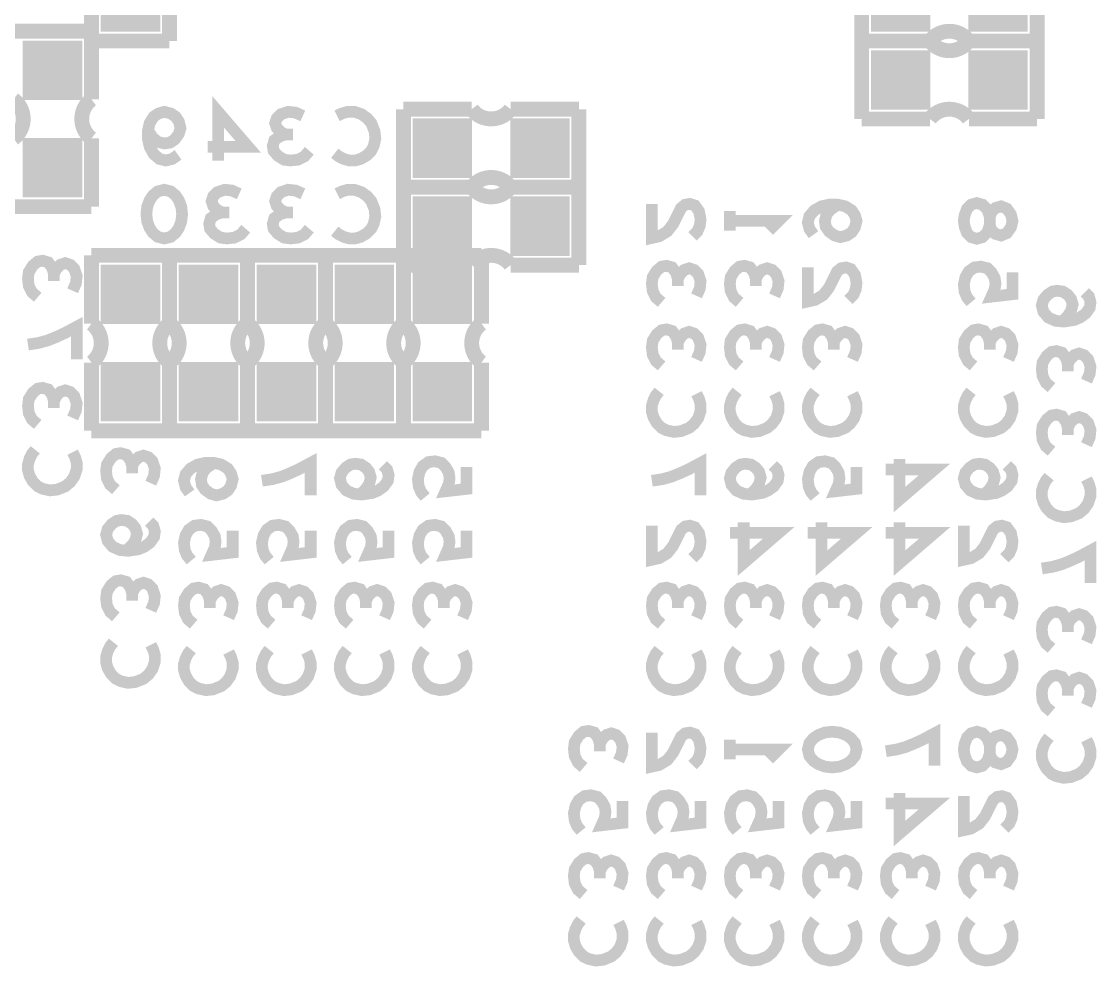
# Model space of a CAD drawing. Extents: x 0 to 200, y -10 to 130.
# Drawn here: x 135.88 to 146.91, y 12.9 to 22.6 of the extents above; entities that cross this region are included whole.
import ezdxf

# ---------------------------------------------------------------- set-up
doc = ezdxf.new("R2010")
doc.units = 0
doc.layers.get('0').update_dxf_attribs({"linetype": 'CONTINUOUS'})
doc.layers.add('MASK_BOTTOM_ART', color=6, linetype='CONTINUOUS')
doc.layers.add('SILK_BOTTOM_ART', color=5, linetype='CONTINUOUS')

# ---------------------------------------------------------------- blocks, each defined once
blk = doc.blocks.new('SQUARE_586')
blk.add_solid([(0.3048, 0.3048), (0.3048, -0.3048), (-0.3048, 0.3048), (-0.3048, -0.3048)])

msp = doc.modelspace()

# ---------------------------------------------------------------- linework, layer by layer
at = {"layer": 'SILK_BOTTOM_ART'}
for points, const_width in [([(144.5, 23.2), (144.5, 22.4)], 0.1524), ([(146.3, 22.4), (146.3, 23.2)], 0.1524), ([(136.6, 23.1), (136.6, 22.4)], 0.1524), ([(137.4, 22.4), (137.4, 23.1)], 0.1524), ([(136.6, 22.5), (135.8, 22.5)], 0.1524), ([(136.6, 21.8), (136.6, 22.5)], 0.1524), ([(136.6, 22.4), (137.4, 22.4)], 0.1524), ([(144.5, 22.4), (145.2, 22.4)], 0.1524), ([(144.5, 22.4), (144.5, 21.6)], 0.1524), ([(145.2, 22.4), (144.5, 22.4)], 0.1524), ([(145.6, 22.4), (146.3, 22.4)], 0.1524), ([(146.3, 22.4), (145.6, 22.4)], 0.1524), ([(146.3, 21.6), (146.3, 22.4)], 0.1524), ([(137.8988, 21.1733), (137.8988, 21.6733), (138.2071, 21.315), (137.7905, 21.315)], 0.12), ([(137.4881, 21.2316), (137.4297, 21.19), (137.3631, 21.1733), (137.2964, 21.19), (137.2381, 21.24), (137.1964, 21.315), (137.1797, 21.39), (137.1797, 21.4816), (137.1964, 21.5566), (137.2381, 21.6233), (137.2881, 21.6566), (137.3464, 21.6733), (137.4131, 21.6566), (137.4631, 21.6233), (137.4964, 21.5733), (137.5131, 21.5066), (137.4964, 21.4483), (137.4547, 21.39), (137.4047, 21.3566), (137.3464, 21.3483), (137.2797, 21.365), (137.2297, 21.4066), (137.1797, 21.4816)], 0.12), ([(138.5929, 21.44), (138.5429, 21.465), (138.5012, 21.5066), (138.4845, 21.5566), (138.5012, 21.6066), (138.5429, 21.6483), (138.6179, 21.6733), (138.6929, 21.665), (138.7679, 21.6316)], 0.12), ([(139.1203, 21.6316), (139.1703, 21.6566), (139.2286, 21.6733), (139.2953, 21.6733), (139.3703, 21.6483), (139.4286, 21.6066), (139.4703, 21.5566), (139.5036, 21.4733), (139.5119, 21.3983), (139.4953, 21.3233), (139.4703, 21.2733), (139.4203, 21.2233), (139.3619, 21.19), (139.3036, 21.1733), (139.2453, 21.1733), (139.1869, 21.19), (139.1369, 21.215), (139.0953, 21.2483)], 0.12), ([(139.8, 21.7), (139.8, 20.9)], 0.1524), ([(140.5, 21.7), (139.8, 21.7)], 0.1524), ([(141.6, 21.7), (140.9, 21.7)], 0.1524), ([(141.6, 20.9), (141.6, 21.7)], 0.1524), ([(144.5, 21.6), (145.2, 21.6)], 0.1524), ([(145.6, 21.6), (146.3, 21.6)], 0.1524), ([(136.6, 20.7), (136.6, 21.4)], 0.1524), ([(138.8345, 21.2733), (138.7845, 21.215), (138.7179, 21.1816), (138.6429, 21.1733), (138.5762, 21.1816), (138.5095, 21.2233), (138.4679, 21.2733), (138.4595, 21.3233), (138.4762, 21.3816), (138.5345, 21.4233), (138.5929, 21.44), (138.6679, 21.44)], 0.12), ([(139.8, 20.9), (140.5, 20.9)], 0.1524), ([(139.8, 20.9), (139.8, 20.1)], 0.1524), ([(140.5, 20.9), (139.8, 20.9)], 0.1524), ([(140.9, 20.9), (141.6, 20.9)], 0.1524), ([(141.6, 20.9), (140.9, 20.9)], 0.1524), ([(141.6, 20.1), (141.6, 20.9)], 0.1524), ([(137.3464, 20.8733), (137.4131, 20.8566), (137.4631, 20.815), (137.4964, 20.765), (137.5214, 20.6983), (137.5297, 20.6233), (137.5214, 20.5483), (137.4964, 20.4816), (137.4631, 20.4316), (137.4131, 20.39), (137.3464, 20.3733), (137.2797, 20.39), (137.2297, 20.4316), (137.1964, 20.4816), (137.1714, 20.5483), (137.1631, 20.6233), (137.1714, 20.6983), (137.1964, 20.765), (137.2297, 20.815), (137.2797, 20.8566), (137.3464, 20.8733)], 0.12), ([(137.9405, 20.64), (137.8905, 20.665), (137.8488, 20.7066), (137.8321, 20.7566), (137.8488, 20.8066), (137.8905, 20.8483), (137.9655, 20.8733), (138.0405, 20.865), (138.1155, 20.8316)], 0.12), ([(138.5929, 20.64), (138.5429, 20.665), (138.5012, 20.7066), (138.4845, 20.7566), (138.5012, 20.8066), (138.5429, 20.8483), (138.6179, 20.8733), (138.6929, 20.865), (138.7679, 20.8316)], 0.12), ([(139.1203, 20.8316), (139.1703, 20.8566), (139.2286, 20.8733), (139.2953, 20.8733), (139.3703, 20.8483), (139.4286, 20.8066), (139.4703, 20.7566), (139.5036, 20.6733), (139.5119, 20.5983), (139.4953, 20.5233), (139.4703, 20.4733), (139.4203, 20.4233), (139.3619, 20.39), (139.3036, 20.3733), (139.2453, 20.3733), (139.1869, 20.39), (139.1369, 20.415), (139.0953, 20.4483)], 0.12), ([(135.8, 20.7), (136.6, 20.7)], 0.1524), ([(142.765, 20.3953), (142.815, 20.4453), (142.84, 20.5036), (142.8483, 20.5703), (142.8316, 20.6536), (142.79, 20.7119), (142.74, 20.7286), (142.69, 20.7203), (142.6483, 20.6869), (142.565, 20.5203), (142.5066, 20.4453), (142.4233, 20.3953), (142.3483, 20.3786), (142.3483, 20.7286)], 0.12), ([(144.0066, 20.4119), (143.965, 20.4703), (143.9483, 20.5369), (143.965, 20.6036), (144.015, 20.6619), (144.09, 20.7036), (144.165, 20.7203), (144.2566, 20.7203), (144.3316, 20.7036), (144.3983, 20.6619), (144.4316, 20.6119), (144.4483, 20.5536), (144.4316, 20.4869), (144.3983, 20.4369), (144.3483, 20.4036), (144.2816, 20.3869), (144.2233, 20.4036), (144.165, 20.4453), (144.1316, 20.4953), (144.1233, 20.5536), (144.14, 20.6203), (144.1816, 20.6703), (144.2566, 20.7203)], 0.12), ([(145.5483, 20.5536), (145.5566, 20.6119), (145.5816, 20.6786), (145.6233, 20.7203), (145.6816, 20.7369), (145.74, 20.7203), (145.79, 20.6703), (145.815, 20.5953), (145.815, 20.5119), (145.8316, 20.4619), (145.8733, 20.4203), (145.9316, 20.4036), (145.99, 20.4286), (146.0316, 20.4869), (146.0483, 20.5536), (146.0316, 20.6203), (145.99, 20.6786), (145.9316, 20.7036), (145.8733, 20.6869), (145.8316, 20.6453), (145.815, 20.5953), (145.815, 20.5119), (145.79, 20.4369), (145.74, 20.3869), (145.6816, 20.3703), (145.6233, 20.3869), (145.5816, 20.4286), (145.5566, 20.4953), (145.5483, 20.5536)], 0.12), ([(138.1821, 20.4733), (138.1321, 20.415), (138.0655, 20.3816), (137.9905, 20.3733), (137.9238, 20.3816), (137.8571, 20.4233), (137.8155, 20.4733), (137.8071, 20.5233), (137.8238, 20.5816), (137.8821, 20.6233), (137.9405, 20.64), (138.0155, 20.64)], 0.12), ([(138.8345, 20.4733), (138.7845, 20.415), (138.7179, 20.3816), (138.6429, 20.3733), (138.5762, 20.3816), (138.5095, 20.4233), (138.4679, 20.4733), (138.4595, 20.5233), (138.4762, 20.5816), (138.5345, 20.6233), (138.5929, 20.64), (138.6679, 20.64)], 0.12), ([(143.1483, 20.4536), (143.1483, 20.6536)], 0.12), ([(143.1483, 20.5536), (143.6483, 20.5536), (143.5483, 20.4536)], 0.12), ([(136.0483, 19.7703), (135.99, 19.8203), (135.9566, 19.8869), (135.9483, 19.9619), (135.9566, 20.0286), (135.9983, 20.0953), (136.0483, 20.1369), (136.0983, 20.1453), (136.1566, 20.1286), (136.1983, 20.0703), (136.215, 20.0119), (136.215, 19.9369)], 0.12), ([(136.215, 20.0119), (136.24, 20.0619), (136.2816, 20.1036), (136.3316, 20.1203), (136.3816, 20.1036), (136.4233, 20.0619), (136.4483, 19.9869), (136.44, 19.9119), (136.4066, 19.8369)], 0.12), ([(137.4, 20.2), (136.6, 20.2)], 0.1524), ([(136.6, 20.2), (136.6, 19.5)], 0.1524), ([(138.2, 20.2), (137.4, 20.2)], 0.1524), ([(137.4, 20.2), (137.4, 19.5)], 0.1524), ([(137.4, 19.5), (137.4, 20.2)], 0.1524), ([(138.2, 19.5), (138.2, 20.2)], 0.1524), ([(139, 20.2), (138.2, 20.2)], 0.1524), ([(138.2, 20.2), (138.2, 19.5)], 0.1524), ([(139.8, 20.2), (139, 20.2)], 0.1524), ([(139, 20.2), (139, 19.5)], 0.1524), ([(139, 19.5), (139, 20.2)], 0.1524), ([(140.6, 20.2), (139.8, 20.2)], 0.1524), ([(139.8, 20.2), (139.8, 19.5)], 0.1524), ([(139.8, 19.5), (139.8, 20.2)], 0.1524), ([(140.6, 19.5), (140.6, 20.2)], 0.1524), ([(139.8, 20.1), (140.5, 20.1)], 0.1524), ([(140.9, 20.1), (141.6, 20.1)], 0.1524), ([(142.4483, 19.7179), (142.39, 19.7679), (142.3566, 19.8345), (142.3483, 19.9095), (142.3566, 19.9762), (142.3983, 20.0429), (142.4483, 20.0845), (142.4983, 20.0929), (142.5566, 20.0762), (142.5983, 20.0179), (142.615, 19.9595), (142.615, 19.8845)], 0.12), ([(142.615, 19.9595), (142.64, 20.0095), (142.6816, 20.0512), (142.7316, 20.0679), (142.7816, 20.0512), (142.8233, 20.0095), (142.8483, 19.9345), (142.84, 19.8595), (142.8066, 19.7845)], 0.12), ([(143.2483, 19.7179), (143.19, 19.7679), (143.1566, 19.8345), (143.1483, 19.9095), (143.1566, 19.9762), (143.1983, 20.0429), (143.2483, 20.0845), (143.2983, 20.0929), (143.3566, 20.0762), (143.3983, 20.0179), (143.415, 19.9595), (143.415, 19.8845)], 0.12), ([(143.415, 19.9595), (143.44, 20.0095), (143.4816, 20.0512), (143.5316, 20.0679), (143.5816, 20.0512), (143.6233, 20.0095), (143.6483, 19.9345), (143.64, 19.8595), (143.6066, 19.7845)], 0.12), ([(144.365, 19.7429), (144.415, 19.7929), (144.44, 19.8512), (144.4483, 19.9179), (144.4316, 20.0012), (144.39, 20.0595), (144.34, 20.0762), (144.29, 20.0679), (144.2483, 20.0345), (144.165, 19.8679), (144.1066, 19.7929), (144.0233, 19.7429), (143.9483, 19.7262), (143.9483, 20.0762)], 0.12), ([(145.6233, 19.7179), (145.5816, 19.7679), (145.5566, 19.8262), (145.5483, 19.9012), (145.565, 19.9762), (145.5983, 20.0345), (145.6566, 20.0762), (145.7233, 20.0845), (145.79, 20.0679), (145.8316, 20.0262), (145.865, 19.9679), (145.8733, 19.9095), (145.865, 19.8512), (145.8316, 19.7762), (146.0483, 19.8012), (146.0483, 20.0262)], 0.12), ([(146.5566, 19.5203), (146.615, 19.5786), (146.6483, 19.6286), (146.665, 19.6953), (146.6483, 19.7536), (146.615, 19.7953), (146.565, 19.8286), (146.5066, 19.8369), (146.4566, 19.8286), (146.4066, 19.7953), (146.365, 19.7453), (146.3483, 19.6869), (146.365, 19.6203), (146.415, 19.5619), (146.49, 19.5286), (146.5733, 19.5203), (146.6816, 19.5369), (146.74, 19.5619), (146.7983, 19.6036), (146.84, 19.6619), (146.8483, 19.7203), (146.8316, 19.7786), (146.79, 19.8203)], 0.12), ([(135.9483, 19.2845), (136.0566, 19.3012), (136.1483, 19.3262), (136.2316, 19.3595), (136.3233, 19.4012), (136.4483, 19.4679), (136.4483, 19.1345)], 0.12), ([(142.4483, 19.0655), (142.39, 19.1155), (142.3566, 19.1821), (142.3483, 19.2571), (142.3566, 19.3238), (142.3983, 19.3905), (142.4483, 19.4321), (142.4983, 19.4405), (142.5566, 19.4238), (142.5983, 19.3655), (142.615, 19.3071), (142.615, 19.2321)], 0.12), ([(142.615, 19.3071), (142.64, 19.3571), (142.6816, 19.3988), (142.7316, 19.4155), (142.7816, 19.3988), (142.8233, 19.3571), (142.8483, 19.2821), (142.84, 19.2071), (142.8066, 19.1321)], 0.12), ([(143.2483, 19.0655), (143.19, 19.1155), (143.1566, 19.1821), (143.1483, 19.2571), (143.1566, 19.3238), (143.1983, 19.3905), (143.2483, 19.4321), (143.2983, 19.4405), (143.3566, 19.4238), (143.3983, 19.3655), (143.415, 19.3071), (143.415, 19.2321)], 0.12), ([(143.415, 19.3071), (143.44, 19.3571), (143.4816, 19.3988), (143.5316, 19.4155), (143.5816, 19.3988), (143.6233, 19.3571), (143.6483, 19.2821), (143.64, 19.2071), (143.6066, 19.1321)], 0.12), ([(144.0483, 19.0655), (143.99, 19.1155), (143.9566, 19.1821), (143.9483, 19.2571), (143.9566, 19.3238), (143.9983, 19.3905), (144.0483, 19.4321), (144.0983, 19.4405), (144.1566, 19.4238), (144.1983, 19.3655), (144.215, 19.3071), (144.215, 19.2321)], 0.12), ([(144.215, 19.3071), (144.24, 19.3571), (144.2816, 19.3988), (144.3316, 19.4155), (144.3816, 19.3988), (144.4233, 19.3571), (144.4483, 19.2821), (144.44, 19.2071), (144.4066, 19.1321)], 0.12), ([(145.6483, 19.0655), (145.59, 19.1155), (145.5566, 19.1821), (145.5483, 19.2571), (145.5566, 19.3238), (145.5983, 19.3905), (145.6483, 19.4321), (145.6983, 19.4405), (145.7566, 19.4238), (145.7983, 19.3655), (145.815, 19.3071), (145.815, 19.2321)], 0.12), ([(145.815, 19.3071), (145.84, 19.3571), (145.8816, 19.3988), (145.9316, 19.4155), (145.9816, 19.3988), (146.0233, 19.3571), (146.0483, 19.2821), (146.04, 19.2071), (146.0066, 19.1321)], 0.12), ([(146.4483, 18.8429), (146.39, 18.8929), (146.3566, 18.9595), (146.3483, 19.0345), (146.3566, 19.1012), (146.3983, 19.1679), (146.4483, 19.2095), (146.4983, 19.2179), (146.5566, 19.2012), (146.5983, 19.1429), (146.615, 19.0845), (146.615, 19.0095)], 0.12), ([(146.615, 19.0845), (146.64, 19.1345), (146.6816, 19.1762), (146.7316, 19.1929), (146.7816, 19.1762), (146.8233, 19.1345), (146.8483, 19.0595), (146.84, 18.9845), (146.8066, 18.9095)], 0.12), ([(136.6, 19.1), (136.6, 18.4)], 0.1524), ([(137.4, 19.1), (137.4, 18.4)], 0.1524), ([(137.4, 18.4), (137.4, 19.1)], 0.1524), ([(138.2, 18.4), (138.2, 19.1)], 0.1524), ([(138.2, 19.1), (138.2, 18.4)], 0.1524), ([(139, 19.1), (139, 18.4)], 0.1524), ([(139, 18.4), (139, 19.1)], 0.1524), ([(139.8, 19.1), (139.8, 18.4)], 0.1524), ([(139.8, 18.4), (139.8, 19.1)], 0.1524), ([(140.6, 18.4), (140.6, 19.1)], 0.1524), ([(136.0483, 18.4655), (135.99, 18.5155), (135.9566, 18.5821), (135.9483, 18.6571), (135.9566, 18.7238), (135.9983, 18.7905), (136.0483, 18.8321), (136.0983, 18.8405), (136.1566, 18.8238), (136.1983, 18.7655), (136.215, 18.7071), (136.215, 18.6321)], 0.12), ([(136.215, 18.7071), (136.24, 18.7571), (136.2816, 18.7988), (136.3316, 18.8155), (136.3816, 18.7988), (136.4233, 18.7571), (136.4483, 18.6821), (136.44, 18.6071), (136.4066, 18.5321)], 0.12), ([(142.8066, 18.7797), (142.8316, 18.7297), (142.8483, 18.6714), (142.8483, 18.6047), (142.8233, 18.5297), (142.7816, 18.4714), (142.7316, 18.4297), (142.6483, 18.3964), (142.5733, 18.3881), (142.4983, 18.4047), (142.4483, 18.4297), (142.3983, 18.4797), (142.365, 18.5381), (142.3483, 18.5964), (142.3483, 18.6547), (142.365, 18.7131), (142.39, 18.7631), (142.4233, 18.8047)], 0.12), ([(143.6066, 18.7797), (143.6316, 18.7297), (143.6483, 18.6714), (143.6483, 18.6047), (143.6233, 18.5297), (143.5816, 18.4714), (143.5316, 18.4297), (143.4483, 18.3964), (143.3733, 18.3881), (143.2983, 18.4047), (143.2483, 18.4297), (143.1983, 18.4797), (143.165, 18.5381), (143.1483, 18.5964), (143.1483, 18.6547), (143.165, 18.7131), (143.19, 18.7631), (143.2233, 18.8047)], 0.12), ([(144.4066, 18.7797), (144.4316, 18.7297), (144.4483, 18.6714), (144.4483, 18.6047), (144.4233, 18.5297), (144.3816, 18.4714), (144.3316, 18.4297), (144.2483, 18.3964), (144.1733, 18.3881), (144.0983, 18.4047), (144.0483, 18.4297), (143.9983, 18.4797), (143.965, 18.5381), (143.9483, 18.5964), (143.9483, 18.6547), (143.965, 18.7131), (143.99, 18.7631), (144.0233, 18.8047)], 0.12), ([(146.0066, 18.7797), (146.0316, 18.7297), (146.0483, 18.6714), (146.0483, 18.6047), (146.0233, 18.5297), (145.9816, 18.4714), (145.9316, 18.4297), (145.8483, 18.3964), (145.7733, 18.3881), (145.6983, 18.4047), (145.6483, 18.4297), (145.5983, 18.4797), (145.565, 18.5381), (145.5483, 18.5964), (145.5483, 18.6547), (145.565, 18.7131), (145.59, 18.7631), (145.6233, 18.8047)], 0.12), ([(146.4483, 18.1905), (146.39, 18.2405), (146.3566, 18.3071), (146.3483, 18.3821), (146.3566, 18.4488), (146.3983, 18.5155), (146.4483, 18.5571), (146.4983, 18.5655), (146.5566, 18.5488), (146.5983, 18.4905), (146.615, 18.4321), (146.615, 18.3571)], 0.12), ([(146.615, 18.4321), (146.64, 18.4821), (146.6816, 18.5238), (146.7316, 18.5405), (146.7816, 18.5238), (146.8233, 18.4821), (146.8483, 18.4071), (146.84, 18.3321), (146.8066, 18.2571)], 0.12), ([(136.6, 18.4), (137.4, 18.4)], 0.1524), ([(137.4, 18.4), (138.2, 18.4)], 0.1524), ([(138.2, 18.4), (139, 18.4)], 0.1524), ([(139, 18.4), (139.8, 18.4)], 0.1524), ([(139.8, 18.4), (140.6, 18.4)], 0.1524), ([(136.4066, 18.1797), (136.4316, 18.1297), (136.4483, 18.0714), (136.4483, 18.0047), (136.4233, 17.9297), (136.3816, 17.8714), (136.3316, 17.8297), (136.2483, 17.7964), (136.1733, 17.7881), (136.0983, 17.8047), (136.0483, 17.8297), (135.9983, 17.8797), (135.965, 17.9381), (135.9483, 17.9964), (135.9483, 18.0547), (135.965, 18.1131), (135.99, 18.1631), (136.0233, 18.2047)], 0.12), ([(136.85, 17.7953), (136.7917, 17.8453), (136.7583, 17.9119), (136.75, 17.9869), (136.7583, 18.0536), (136.8, 18.1203), (136.85, 18.1619), (136.9, 18.1703), (136.9583, 18.1536), (137, 18.0953), (137.0167, 18.0369), (137.0167, 17.9619)], 0.12), ([(137.0167, 18.0369), (137.0417, 18.0869), (137.0833, 18.1286), (137.1333, 18.1453), (137.1833, 18.1286), (137.225, 18.0869), (137.25, 18.0119), (137.2417, 17.9369), (137.2083, 17.8619)], 0.12), ([(137.6066, 17.7619), (137.565, 17.8203), (137.5483, 17.8869), (137.565, 17.9536), (137.615, 18.0119), (137.69, 18.0536), (137.765, 18.0703), (137.8566, 18.0703), (137.9316, 18.0536), (137.9983, 18.0119), (138.0316, 17.9619), (138.0483, 17.9036), (138.0316, 17.8369), (137.9983, 17.7869), (137.9483, 17.7536), (137.8816, 17.7369), (137.8233, 17.7536), (137.765, 17.7953), (137.7316, 17.8453), (137.7233, 17.9036), (137.74, 17.9703), (137.7816, 18.0203), (137.8566, 18.0703)], 0.12), ([(138.3483, 17.8869), (138.4566, 17.9036), (138.5483, 17.9286), (138.6316, 17.9619), (138.7233, 18.0036), (138.8483, 18.0703), (138.8483, 17.7369)], 0.12), ([(139.3566, 17.7453), (139.415, 17.8036), (139.4483, 17.8536), (139.465, 17.9203), (139.4483, 17.9786), (139.415, 18.0203), (139.365, 18.0536), (139.3066, 18.0619), (139.2566, 18.0536), (139.2066, 18.0203), (139.165, 17.9703), (139.1483, 17.9119), (139.165, 17.8453), (139.215, 17.7869), (139.29, 17.7536), (139.3733, 17.7453), (139.4816, 17.7619), (139.54, 17.7869), (139.5983, 17.8286), (139.64, 17.8869), (139.6483, 17.9453), (139.6316, 18.0036), (139.59, 18.0453)], 0.12), ([(140.0233, 17.7203), (139.9816, 17.7703), (139.9566, 17.8286), (139.9483, 17.9036), (139.965, 17.9786), (139.9983, 18.0369), (140.0566, 18.0786), (140.1233, 18.0869), (140.19, 18.0703), (140.2316, 18.0286), (140.265, 17.9703), (140.2733, 17.9119), (140.265, 17.8536), (140.2316, 17.7786), (140.4483, 17.8036), (140.4483, 18.0286)], 0.12), ([(142.3483, 17.8869), (142.4566, 17.9036), (142.5483, 17.9286), (142.6316, 17.9619), (142.7233, 18.0036), (142.8483, 18.0703), (142.8483, 17.7369)], 0.12), ([(143.3566, 17.7453), (143.415, 17.8036), (143.4483, 17.8536), (143.465, 17.9203), (143.4483, 17.9786), (143.415, 18.0203), (143.365, 18.0536), (143.3066, 18.0619), (143.2566, 18.0536), (143.2066, 18.0203), (143.165, 17.9703), (143.1483, 17.9119), (143.165, 17.8453), (143.215, 17.7869), (143.29, 17.7536), (143.3733, 17.7453), (143.4816, 17.7619), (143.54, 17.7869), (143.5983, 17.8286), (143.64, 17.8869), (143.6483, 17.9453), (143.6316, 18.0036), (143.59, 18.0453)], 0.12), ([(144.0233, 17.7203), (143.9816, 17.7703), (143.9566, 17.8286), (143.9483, 17.9036), (143.965, 17.9786), (143.9983, 18.0369), (144.0566, 18.0786), (144.1233, 18.0869), (144.19, 18.0703), (144.2316, 18.0286), (144.265, 17.9703), (144.2733, 17.9119), (144.265, 17.8536), (144.2316, 17.7786), (144.4483, 17.8036), (144.4483, 18.0286)], 0.12), ([(144.7483, 18.0036), (145.2483, 18.0036), (144.89, 17.6953), (144.89, 18.1119)], 0.12), ([(145.7566, 17.7453), (145.815, 17.8036), (145.8483, 17.8536), (145.865, 17.9203), (145.8483, 17.9786), (145.815, 18.0203), (145.765, 18.0536), (145.7066, 18.0619), (145.6566, 18.0536), (145.6066, 18.0203), (145.565, 17.9703), (145.5483, 17.9119), (145.565, 17.8453), (145.615, 17.7869), (145.69, 17.7536), (145.7733, 17.7453), (145.8816, 17.7619), (145.94, 17.7869), (145.9983, 17.8286), (146.04, 17.8869), (146.0483, 17.9453), (146.0316, 18.0036), (145.99, 18.0453)], 0.12), ([(146.8066, 17.9047), (146.8316, 17.8547), (146.8483, 17.7964), (146.8483, 17.7297), (146.8233, 17.6547), (146.7816, 17.5964), (146.7316, 17.5547), (146.6483, 17.5214), (146.5733, 17.5131), (146.4983, 17.5297), (146.4483, 17.5547), (146.3983, 17.6047), (146.365, 17.6631), (146.3483, 17.7214), (146.3483, 17.7797), (146.365, 17.8381), (146.39, 17.8881), (146.4233, 17.9297)], 0.12), ([(136.9583, 17.1679), (137.0167, 17.2262), (137.05, 17.2762), (137.0667, 17.3429), (137.05, 17.4012), (137.0167, 17.4429), (136.9667, 17.4762), (136.9083, 17.4845), (136.8583, 17.4762), (136.8083, 17.4429), (136.7667, 17.3929), (136.75, 17.3345), (136.7667, 17.2679), (136.8167, 17.2095), (136.8917, 17.1762), (136.975, 17.1679), (137.0833, 17.1845), (137.1417, 17.2095), (137.2, 17.2512), (137.2417, 17.3095), (137.25, 17.3679), (137.2333, 17.4262), (137.1917, 17.4679)], 0.12), ([(137.6233, 17.0679), (137.5816, 17.1179), (137.5566, 17.1762), (137.5483, 17.2512), (137.565, 17.3262), (137.5983, 17.3845), (137.6566, 17.4262), (137.7233, 17.4345), (137.79, 17.4179), (137.8316, 17.3762), (137.865, 17.3179), (137.8733, 17.2595), (137.865, 17.2012), (137.8316, 17.1262), (138.0483, 17.1512), (138.0483, 17.3762)], 0.12), ([(138.4233, 17.0679), (138.3816, 17.1179), (138.3566, 17.1762), (138.3483, 17.2512), (138.365, 17.3262), (138.3983, 17.3845), (138.4566, 17.4262), (138.5233, 17.4345), (138.59, 17.4179), (138.6316, 17.3762), (138.665, 17.3179), (138.6733, 17.2595), (138.665, 17.2012), (138.6316, 17.1262), (138.8483, 17.1512), (138.8483, 17.3762)], 0.12), ([(139.2233, 17.0679), (139.1816, 17.1179), (139.1566, 17.1762), (139.1483, 17.2512), (139.165, 17.3262), (139.1983, 17.3845), (139.2566, 17.4262), (139.3233, 17.4345), (139.39, 17.4179), (139.4316, 17.3762), (139.465, 17.3179), (139.4733, 17.2595), (139.465, 17.2012), (139.4316, 17.1262), (139.6483, 17.1512), (139.6483, 17.3762)], 0.12), ([(140.0233, 17.0679), (139.9816, 17.1179), (139.9566, 17.1762), (139.9483, 17.2512), (139.965, 17.3262), (139.9983, 17.3845), (140.0566, 17.4262), (140.1233, 17.4345), (140.19, 17.4179), (140.2316, 17.3762), (140.265, 17.3179), (140.2733, 17.2595), (140.265, 17.2012), (140.2316, 17.1262), (140.4483, 17.1512), (140.4483, 17.3762)], 0.12), ([(142.765, 17.0929), (142.815, 17.1429), (142.84, 17.2012), (142.8483, 17.2679), (142.8316, 17.3512), (142.79, 17.4095), (142.74, 17.4262), (142.69, 17.4179), (142.6483, 17.3845), (142.565, 17.2179), (142.5066, 17.1429), (142.4233, 17.0929), (142.3483, 17.0762), (142.3483, 17.4262)], 0.12), ([(143.1483, 17.3512), (143.6483, 17.3512), (143.29, 17.0429), (143.29, 17.4595)], 0.12), ([(143.9483, 17.3512), (144.4483, 17.3512), (144.09, 17.0429), (144.09, 17.4595)], 0.12), ([(144.7483, 17.3512), (145.2483, 17.3512), (144.89, 17.0429), (144.89, 17.4595)], 0.12), ([(145.965, 17.0929), (146.015, 17.1429), (146.04, 17.2012), (146.0483, 17.2679), (146.0316, 17.3512), (145.99, 17.4095), (145.94, 17.4262), (145.89, 17.4179), (145.8483, 17.3845), (145.765, 17.2179), (145.7066, 17.1429), (145.6233, 17.0929), (145.5483, 17.0762), (145.5483, 17.4262)], 0.12), ([(146.3483, 16.9869), (146.4566, 17.0036), (146.5483, 17.0286), (146.6316, 17.0619), (146.7233, 17.1036), (146.8483, 17.1703), (146.8483, 16.8369)], 0.12), ([(136.85, 16.4905), (136.7917, 16.5405), (136.7583, 16.6071), (136.75, 16.6821), (136.7583, 16.7488), (136.8, 16.8155), (136.85, 16.8571), (136.9, 16.8655), (136.9583, 16.8488), (137, 16.7905), (137.0167, 16.7321), (137.0167, 16.6571)], 0.12), ([(137.0167, 16.7321), (137.0417, 16.7821), (137.0833, 16.8238), (137.1333, 16.8405), (137.1833, 16.8238), (137.225, 16.7821), (137.25, 16.7071), (137.2417, 16.6321), (137.2083, 16.5571)], 0.12), ([(137.6483, 16.4155), (137.59, 16.4655), (137.5566, 16.5321), (137.5483, 16.6071), (137.5566, 16.6738), (137.5983, 16.7405), (137.6483, 16.7821), (137.6983, 16.7905), (137.7566, 16.7738), (137.7983, 16.7155), (137.815, 16.6571), (137.815, 16.5821)], 0.12), ([(137.815, 16.6571), (137.84, 16.7071), (137.8816, 16.7488), (137.9316, 16.7655), (137.9816, 16.7488), (138.0233, 16.7071), (138.0483, 16.6321), (138.04, 16.5571), (138.0066, 16.4821)], 0.12), ([(138.4483, 16.4155), (138.39, 16.4655), (138.3566, 16.5321), (138.3483, 16.6071), (138.3566, 16.6738), (138.3983, 16.7405), (138.4483, 16.7821), (138.4983, 16.7905), (138.5566, 16.7738), (138.5983, 16.7155), (138.615, 16.6571), (138.615, 16.5821)], 0.12), ([(138.615, 16.6571), (138.64, 16.7071), (138.6816, 16.7488), (138.7316, 16.7655), (138.7816, 16.7488), (138.8233, 16.7071), (138.8483, 16.6321), (138.84, 16.5571), (138.8066, 16.4821)], 0.12), ([(139.2483, 16.4155), (139.19, 16.4655), (139.1566, 16.5321), (139.1483, 16.6071), (139.1566, 16.6738), (139.1983, 16.7405), (139.2483, 16.7821), (139.2983, 16.7905), (139.3566, 16.7738), (139.3983, 16.7155), (139.415, 16.6571), (139.415, 16.5821)], 0.12), ([(139.415, 16.6571), (139.44, 16.7071), (139.4816, 16.7488), (139.5316, 16.7655), (139.5816, 16.7488), (139.6233, 16.7071), (139.6483, 16.6321), (139.64, 16.5571), (139.6066, 16.4821)], 0.12), ([(140.0483, 16.4155), (139.99, 16.4655), (139.9566, 16.5321), (139.9483, 16.6071), (139.9566, 16.6738), (139.9983, 16.7405), (140.0483, 16.7821), (140.0983, 16.7905), (140.1566, 16.7738), (140.1983, 16.7155), (140.215, 16.6571), (140.215, 16.5821)], 0.12), ([(140.215, 16.6571), (140.24, 16.7071), (140.2816, 16.7488), (140.3316, 16.7655), (140.3816, 16.7488), (140.4233, 16.7071), (140.4483, 16.6321), (140.44, 16.5571), (140.4066, 16.4821)], 0.12), ([(142.4483, 16.4155), (142.39, 16.4655), (142.3566, 16.5321), (142.3483, 16.6071), (142.3566, 16.6738), (142.3983, 16.7405), (142.4483, 16.7821), (142.4983, 16.7905), (142.5566, 16.7738), (142.5983, 16.7155), (142.615, 16.6571), (142.615, 16.5821)], 0.12), ([(142.615, 16.6571), (142.64, 16.7071), (142.6816, 16.7488), (142.7316, 16.7655), (142.7816, 16.7488), (142.8233, 16.7071), (142.8483, 16.6321), (142.84, 16.5571), (142.8066, 16.4821)], 0.12), ([(143.2483, 16.4155), (143.19, 16.4655), (143.1566, 16.5321), (143.1483, 16.6071), (143.1566, 16.6738), (143.1983, 16.7405), (143.2483, 16.7821), (143.2983, 16.7905), (143.3566, 16.7738), (143.3983, 16.7155), (143.415, 16.6571), (143.415, 16.5821)], 0.12), ([(143.415, 16.6571), (143.44, 16.7071), (143.4816, 16.7488), (143.5316, 16.7655), (143.5816, 16.7488), (143.6233, 16.7071), (143.6483, 16.6321), (143.64, 16.5571), (143.6066, 16.4821)], 0.12), ([(144.0483, 16.4155), (143.99, 16.4655), (143.9566, 16.5321), (143.9483, 16.6071), (143.9566, 16.6738), (143.9983, 16.7405), (144.0483, 16.7821), (144.0983, 16.7905), (144.1566, 16.7738), (144.1983, 16.7155), (144.215, 16.6571), (144.215, 16.5821)], 0.12), ([(144.215, 16.6571), (144.24, 16.7071), (144.2816, 16.7488), (144.3316, 16.7655), (144.3816, 16.7488), (144.4233, 16.7071), (144.4483, 16.6321), (144.44, 16.5571), (144.4066, 16.4821)], 0.12), ([(144.8483, 16.4155), (144.79, 16.4655), (144.7566, 16.5321), (144.7483, 16.6071), (144.7566, 16.6738), (144.7983, 16.7405), (144.8483, 16.7821), (144.8983, 16.7905), (144.9566, 16.7738), (144.9983, 16.7155), (145.015, 16.6571), (145.015, 16.5821)], 0.12), ([(145.015, 16.6571), (145.04, 16.7071), (145.0816, 16.7488), (145.1316, 16.7655), (145.1816, 16.7488), (145.2233, 16.7071), (145.2483, 16.6321), (145.24, 16.5571), (145.2066, 16.4821)], 0.12), ([(145.6483, 16.4155), (145.59, 16.4655), (145.5566, 16.5321), (145.5483, 16.6071), (145.5566, 16.6738), (145.5983, 16.7405), (145.6483, 16.7821), (145.6983, 16.7905), (145.7566, 16.7738), (145.7983, 16.7155), (145.815, 16.6571), (145.815, 16.5821)], 0.12), ([(145.815, 16.6571), (145.84, 16.7071), (145.8816, 16.7488), (145.9316, 16.7655), (145.9816, 16.7488), (146.0233, 16.7071), (146.0483, 16.6321), (146.04, 16.5571), (146.0066, 16.4821)], 0.12), ([(146.4483, 16.1679), (146.39, 16.2179), (146.3566, 16.2845), (146.3483, 16.3595), (146.3566, 16.4262), (146.3983, 16.4929), (146.4483, 16.5345), (146.4983, 16.5429), (146.5566, 16.5262), (146.5983, 16.4679), (146.615, 16.4095), (146.615, 16.3345)], 0.12), ([(146.615, 16.4095), (146.64, 16.4595), (146.6816, 16.5012), (146.7316, 16.5179), (146.7816, 16.5012), (146.8233, 16.4595), (146.8483, 16.3845), (146.84, 16.3095), (146.8066, 16.2345)], 0.12), ([(137.2083, 16.2047), (137.2333, 16.1547), (137.25, 16.0964), (137.25, 16.0297), (137.225, 15.9547), (137.1833, 15.8964), (137.1333, 15.8547), (137.05, 15.8214), (136.975, 15.8131), (136.9, 15.8297), (136.85, 15.8547), (136.8, 15.9047), (136.7667, 15.9631), (136.75, 16.0214), (136.75, 16.0797), (136.7667, 16.1381), (136.7917, 16.1881), (136.825, 16.2297)], 0.12), ([(138.0066, 16.1297), (138.0316, 16.0797), (138.0483, 16.0214), (138.0483, 15.9547), (138.0233, 15.8797), (137.9816, 15.8214), (137.9316, 15.7797), (137.8483, 15.7464), (137.7733, 15.7381), (137.6983, 15.7547), (137.6483, 15.7797), (137.5983, 15.8297), (137.565, 15.8881), (137.5483, 15.9464), (137.5483, 16.0047), (137.565, 16.0631), (137.59, 16.1131), (137.6233, 16.1547)], 0.12), ([(138.8066, 16.1297), (138.8316, 16.0797), (138.8483, 16.0214), (138.8483, 15.9547), (138.8233, 15.8797), (138.7816, 15.8214), (138.7316, 15.7797), (138.6483, 15.7464), (138.5733, 15.7381), (138.4983, 15.7547), (138.4483, 15.7797), (138.3983, 15.8297), (138.365, 15.8881), (138.3483, 15.9464), (138.3483, 16.0047), (138.365, 16.0631), (138.39, 16.1131), (138.4233, 16.1547)], 0.12), ([(139.6066, 16.1297), (139.6316, 16.0797), (139.6483, 16.0214), (139.6483, 15.9547), (139.6233, 15.8797), (139.5816, 15.8214), (139.5316, 15.7797), (139.4483, 15.7464), (139.3733, 15.7381), (139.2983, 15.7547), (139.2483, 15.7797), (139.1983, 15.8297), (139.165, 15.8881), (139.1483, 15.9464), (139.1483, 16.0047), (139.165, 16.0631), (139.19, 16.1131), (139.2233, 16.1547)], 0.12), ([(140.4066, 16.1297), (140.4316, 16.0797), (140.4483, 16.0214), (140.4483, 15.9547), (140.4233, 15.8797), (140.3816, 15.8214), (140.3316, 15.7797), (140.2483, 15.7464), (140.1733, 15.7381), (140.0983, 15.7547), (140.0483, 15.7797), (139.9983, 15.8297), (139.965, 15.8881), (139.9483, 15.9464), (139.9483, 16.0047), (139.965, 16.0631), (139.99, 16.1131), (140.0233, 16.1547)], 0.12), ([(142.8066, 16.1297), (142.8316, 16.0797), (142.8483, 16.0214), (142.8483, 15.9547), (142.8233, 15.8797), (142.7816, 15.8214), (142.7316, 15.7797), (142.6483, 15.7464), (142.5733, 15.7381), (142.4983, 15.7547), (142.4483, 15.7797), (142.3983, 15.8297), (142.365, 15.8881), (142.3483, 15.9464), (142.3483, 16.0047), (142.365, 16.0631), (142.39, 16.1131), (142.4233, 16.1547)], 0.12), ([(143.6066, 16.1297), (143.6316, 16.0797), (143.6483, 16.0214), (143.6483, 15.9547), (143.6233, 15.8797), (143.5816, 15.8214), (143.5316, 15.7797), (143.4483, 15.7464), (143.3733, 15.7381), (143.2983, 15.7547), (143.2483, 15.7797), (143.1983, 15.8297), (143.165, 15.8881), (143.1483, 15.9464), (143.1483, 16.0047), (143.165, 16.0631), (143.19, 16.1131), (143.2233, 16.1547)], 0.12), ([(144.4066, 16.1297), (144.4316, 16.0797), (144.4483, 16.0214), (144.4483, 15.9547), (144.4233, 15.8797), (144.3816, 15.8214), (144.3316, 15.7797), (144.2483, 15.7464), (144.1733, 15.7381), (144.0983, 15.7547), (144.0483, 15.7797), (143.9983, 15.8297), (143.965, 15.8881), (143.9483, 15.9464), (143.9483, 16.0047), (143.965, 16.0631), (143.99, 16.1131), (144.0233, 16.1547)], 0.12), ([(145.2066, 16.1297), (145.2316, 16.0797), (145.2483, 16.0214), (145.2483, 15.9547), (145.2233, 15.8797), (145.1816, 15.8214), (145.1316, 15.7797), (145.0483, 15.7464), (144.9733, 15.7381), (144.8983, 15.7547), (144.8483, 15.7797), (144.7983, 15.8297), (144.765, 15.8881), (144.7483, 15.9464), (144.7483, 16.0047), (144.765, 16.0631), (144.79, 16.1131), (144.8233, 16.1547)], 0.12), ([(146.0066, 16.1297), (146.0316, 16.0797), (146.0483, 16.0214), (146.0483, 15.9547), (146.0233, 15.8797), (145.9816, 15.8214), (145.9316, 15.7797), (145.8483, 15.7464), (145.7733, 15.7381), (145.6983, 15.7547), (145.6483, 15.7797), (145.5983, 15.8297), (145.565, 15.8881), (145.5483, 15.9464), (145.5483, 16.0047), (145.565, 16.0631), (145.59, 16.1131), (145.6233, 16.1547)], 0.12), ([(146.4483, 15.5155), (146.39, 15.5655), (146.3566, 15.6321), (146.3483, 15.7071), (146.3566, 15.7738), (146.3983, 15.8405), (146.4483, 15.8821), (146.4983, 15.8905), (146.5566, 15.8738), (146.5983, 15.8155), (146.615, 15.7571), (146.615, 15.6821)], 0.12), ([(146.615, 15.7571), (146.64, 15.8071), (146.6816, 15.8488), (146.7316, 15.8655), (146.7816, 15.8488), (146.8233, 15.8071), (146.8483, 15.7321), (146.84, 15.6571), (146.8066, 15.5821)], 0.12), ([(141.6483, 14.9453), (141.59, 14.9953), (141.5566, 15.0619), (141.5483, 15.1369), (141.5566, 15.2036), (141.5983, 15.2703), (141.6483, 15.3119), (141.6983, 15.3203), (141.7566, 15.3036), (141.7983, 15.2453), (141.815, 15.1869), (141.815, 15.1119)], 0.12), ([(141.815, 15.1869), (141.84, 15.2369), (141.8816, 15.2786), (141.9316, 15.2953), (141.9816, 15.2786), (142.0233, 15.2369), (142.0483, 15.1619), (142.04, 15.0869), (142.0066, 15.0119)], 0.12), ([(142.765, 14.9703), (142.815, 15.0203), (142.84, 15.0786), (142.8483, 15.1453), (142.8316, 15.2286), (142.79, 15.2869), (142.74, 15.3036), (142.69, 15.2953), (142.6483, 15.2619), (142.565, 15.0953), (142.5066, 15.0203), (142.4233, 14.9703), (142.3483, 14.9536), (142.3483, 15.3036)], 0.12), ([(144.4483, 15.1286), (144.4316, 15.0619), (144.39, 15.0119), (144.34, 14.9786), (144.2733, 14.9536), (144.1983, 14.9453), (144.1233, 14.9536), (144.0566, 14.9786), (144.0066, 15.0119), (143.965, 15.0619), (143.9483, 15.1286), (143.965, 15.1953), (144.0066, 15.2453), (144.0566, 15.2786), (144.1233, 15.3036), (144.1983, 15.3119), (144.2733, 15.3036), (144.34, 15.2786), (144.39, 15.2453), (144.4316, 15.1953), (144.4483, 15.1286)], 0.12), ([(144.7483, 15.1119), (144.8566, 15.1286), (144.9483, 15.1536), (145.0316, 15.1869), (145.1233, 15.2286), (145.2483, 15.2953), (145.2483, 14.9619)], 0.12), ([(145.5483, 15.1286), (145.5566, 15.1869), (145.5816, 15.2536), (145.6233, 15.2953), (145.6816, 15.3119), (145.74, 15.2953), (145.79, 15.2453), (145.815, 15.1703), (145.815, 15.0869), (145.8316, 15.0369), (145.8733, 14.9953), (145.9316, 14.9786), (145.99, 15.0036), (146.0316, 15.0619), (146.0483, 15.1286), (146.0316, 15.1953), (145.99, 15.2536), (145.9316, 15.2786), (145.8733, 15.2619), (145.8316, 15.2203), (145.815, 15.1703), (145.815, 15.0869), (145.79, 15.0119), (145.74, 14.9619), (145.6816, 14.9453), (145.6233, 14.9619), (145.5816, 15.0036), (145.5566, 15.0703), (145.5483, 15.1286)], 0.12), ([(143.1483, 15.0286), (143.1483, 15.2286)], 0.12), ([(146.8066, 15.2297), (146.8316, 15.1797), (146.8483, 15.1214), (146.8483, 15.0547), (146.8233, 14.9797), (146.7816, 14.9214), (146.7316, 14.8797), (146.6483, 14.8464), (146.5733, 14.8381), (146.4983, 14.8547), (146.4483, 14.8797), (146.3983, 14.9297), (146.365, 14.9881), (146.3483, 15.0464), (146.3483, 15.1047), (146.365, 15.1631), (146.39, 15.2131), (146.4233, 15.2547)], 0.12), ([(143.1483, 15.1286), (143.6483, 15.1286), (143.5483, 15.0286)], 0.12), ([(141.6233, 14.2929), (141.5816, 14.3429), (141.5566, 14.4012), (141.5483, 14.4762), (141.565, 14.5512), (141.5983, 14.6095), (141.6566, 14.6512), (141.7233, 14.6595), (141.79, 14.6429), (141.8316, 14.6012), (141.865, 14.5429), (141.8733, 14.4845), (141.865, 14.4262), (141.8316, 14.3512), (142.0483, 14.3762), (142.0483, 14.6012)], 0.12), ([(142.4233, 14.2929), (142.3816, 14.3429), (142.3566, 14.4012), (142.3483, 14.4762), (142.365, 14.5512), (142.3983, 14.6095), (142.4566, 14.6512), (142.5233, 14.6595), (142.59, 14.6429), (142.6316, 14.6012), (142.665, 14.5429), (142.6733, 14.4845), (142.665, 14.4262), (142.6316, 14.3512), (142.8483, 14.3762), (142.8483, 14.6012)], 0.12), ([(143.2233, 14.2929), (143.1816, 14.3429), (143.1566, 14.4012), (143.1483, 14.4762), (143.165, 14.5512), (143.1983, 14.6095), (143.2566, 14.6512), (143.3233, 14.6595), (143.39, 14.6429), (143.4316, 14.6012), (143.465, 14.5429), (143.4733, 14.4845), (143.465, 14.4262), (143.4316, 14.3512), (143.6483, 14.3762), (143.6483, 14.6012)], 0.12), ([(144.0233, 14.2929), (143.9816, 14.3429), (143.9566, 14.4012), (143.9483, 14.4762), (143.965, 14.5512), (143.9983, 14.6095), (144.0566, 14.6512), (144.1233, 14.6595), (144.19, 14.6429), (144.2316, 14.6012), (144.265, 14.5429), (144.2733, 14.4845), (144.265, 14.4262), (144.2316, 14.3512), (144.4483, 14.3762), (144.4483, 14.6012)], 0.12), ([(144.7483, 14.5762), (145.2483, 14.5762), (144.89, 14.2679), (144.89, 14.6845)], 0.12), ([(145.965, 14.3179), (146.015, 14.3679), (146.04, 14.4262), (146.0483, 14.4929), (146.0316, 14.5762), (145.99, 14.6345), (145.94, 14.6512), (145.89, 14.6429), (145.8483, 14.6095), (145.765, 14.4429), (145.7066, 14.3679), (145.6233, 14.3179), (145.5483, 14.3012), (145.5483, 14.6512)], 0.12), ([(141.6483, 13.6405), (141.59, 13.6905), (141.5566, 13.7571), (141.5483, 13.8321), (141.5566, 13.8988), (141.5983, 13.9655), (141.6483, 14.0071), (141.6983, 14.0155), (141.7566, 13.9988), (141.7983, 13.9405), (141.815, 13.8821), (141.815, 13.8071)], 0.12), ([(141.815, 13.8821), (141.84, 13.9321), (141.8816, 13.9738), (141.9316, 13.9905), (141.9816, 13.9738), (142.0233, 13.9321), (142.0483, 13.8571), (142.04, 13.7821), (142.0066, 13.7071)], 0.12), ([(142.4483, 13.6405), (142.39, 13.6905), (142.3566, 13.7571), (142.3483, 13.8321), (142.3566, 13.8988), (142.3983, 13.9655), (142.4483, 14.0071), (142.4983, 14.0155), (142.5566, 13.9988), (142.5983, 13.9405), (142.615, 13.8821), (142.615, 13.8071)], 0.12), ([(142.615, 13.8821), (142.64, 13.9321), (142.6816, 13.9738), (142.7316, 13.9905), (142.7816, 13.9738), (142.8233, 13.9321), (142.8483, 13.8571), (142.84, 13.7821), (142.8066, 13.7071)], 0.12), ([(143.2483, 13.6405), (143.19, 13.6905), (143.1566, 13.7571), (143.1483, 13.8321), (143.1566, 13.8988), (143.1983, 13.9655), (143.2483, 14.0071), (143.2983, 14.0155), (143.3566, 13.9988), (143.3983, 13.9405), (143.415, 13.8821), (143.415, 13.8071)], 0.12), ([(143.415, 13.8821), (143.44, 13.9321), (143.4816, 13.9738), (143.5316, 13.9905), (143.5816, 13.9738), (143.6233, 13.9321), (143.6483, 13.8571), (143.64, 13.7821), (143.6066, 13.7071)], 0.12), ([(144.0483, 13.6405), (143.99, 13.6905), (143.9566, 13.7571), (143.9483, 13.8321), (143.9566, 13.8988), (143.9983, 13.9655), (144.0483, 14.0071), (144.0983, 14.0155), (144.1566, 13.9988), (144.1983, 13.9405), (144.215, 13.8821), (144.215, 13.8071)], 0.12), ([(144.215, 13.8821), (144.24, 13.9321), (144.2816, 13.9738), (144.3316, 13.9905), (144.3816, 13.9738), (144.4233, 13.9321), (144.4483, 13.8571), (144.44, 13.7821), (144.4066, 13.7071)], 0.12), ([(144.8483, 13.6405), (144.79, 13.6905), (144.7566, 13.7571), (144.7483, 13.8321), (144.7566, 13.8988), (144.7983, 13.9655), (144.8483, 14.0071), (144.8983, 14.0155), (144.9566, 13.9988), (144.9983, 13.9405), (145.015, 13.8821), (145.015, 13.8071)], 0.12), ([(145.015, 13.8821), (145.04, 13.9321), (145.0816, 13.9738), (145.1316, 13.9905), (145.1816, 13.9738), (145.2233, 13.9321), (145.2483, 13.8571), (145.24, 13.7821), (145.2066, 13.7071)], 0.12), ([(145.6483, 13.6405), (145.59, 13.6905), (145.5566, 13.7571), (145.5483, 13.8321), (145.5566, 13.8988), (145.5983, 13.9655), (145.6483, 14.0071), (145.6983, 14.0155), (145.7566, 13.9988), (145.7983, 13.9405), (145.815, 13.8821), (145.815, 13.8071)], 0.12), ([(145.815, 13.8821), (145.84, 13.9321), (145.8816, 13.9738), (145.9316, 13.9905), (145.9816, 13.9738), (146.0233, 13.9321), (146.0483, 13.8571), (146.04, 13.7821), (146.0066, 13.7071)], 0.12), ([(142.0066, 13.3547), (142.0316, 13.3047), (142.0483, 13.2464), (142.0483, 13.1797), (142.0233, 13.1047), (141.9816, 13.0464), (141.9316, 13.0047), (141.8483, 12.9714), (141.7733, 12.9631), (141.6983, 12.9797), (141.6483, 13.0047), (141.5983, 13.0547), (141.565, 13.1131), (141.5483, 13.1714), (141.5483, 13.2297), (141.565, 13.2881), (141.59, 13.3381), (141.6233, 13.3797)], 0.12), ([(142.8066, 13.3547), (142.8316, 13.3047), (142.8483, 13.2464), (142.8483, 13.1797), (142.8233, 13.1047), (142.7816, 13.0464), (142.7316, 13.0047), (142.6483, 12.9714), (142.5733, 12.9631), (142.4983, 12.9797), (142.4483, 13.0047), (142.3983, 13.0547), (142.365, 13.1131), (142.3483, 13.1714), (142.3483, 13.2297), (142.365, 13.2881), (142.39, 13.3381), (142.4233, 13.3797)], 0.12), ([(143.6066, 13.3547), (143.6316, 13.3047), (143.6483, 13.2464), (143.6483, 13.1797), (143.6233, 13.1047), (143.5816, 13.0464), (143.5316, 13.0047), (143.4483, 12.9714), (143.3733, 12.9631), (143.2983, 12.9797), (143.2483, 13.0047), (143.1983, 13.0547), (143.165, 13.1131), (143.1483, 13.1714), (143.1483, 13.2297), (143.165, 13.2881), (143.19, 13.3381), (143.2233, 13.3797)], 0.12), ([(144.4066, 13.3547), (144.4316, 13.3047), (144.4483, 13.2464), (144.4483, 13.1797), (144.4233, 13.1047), (144.3816, 13.0464), (144.3316, 13.0047), (144.2483, 12.9714), (144.1733, 12.9631), (144.0983, 12.9797), (144.0483, 13.0047), (143.9983, 13.0547), (143.965, 13.1131), (143.9483, 13.1714), (143.9483, 13.2297), (143.965, 13.2881), (143.99, 13.3381), (144.0233, 13.3797)], 0.12), ([(145.2066, 13.3547), (145.2316, 13.3047), (145.2483, 13.2464), (145.2483, 13.1797), (145.2233, 13.1047), (145.1816, 13.0464), (145.1316, 13.0047), (145.0483, 12.9714), (144.9733, 12.9631), (144.8983, 12.9797), (144.8483, 13.0047), (144.7983, 13.0547), (144.765, 13.1131), (144.7483, 13.1714), (144.7483, 13.2297), (144.765, 13.2881), (144.79, 13.3381), (144.8233, 13.3797)], 0.12), ([(146.0066, 13.3547), (146.0316, 13.3047), (146.0483, 13.2464), (146.0483, 13.1797), (146.0233, 13.1047), (145.9816, 13.0464), (145.9316, 13.0047), (145.8483, 12.9714), (145.7733, 12.9631), (145.6983, 12.9797), (145.6483, 13.0047), (145.5983, 13.0547), (145.565, 13.1131), (145.5483, 13.1714), (145.5483, 13.2297), (145.565, 13.2881), (145.59, 13.3381), (145.6233, 13.3797)], 0.12)]:
    msp.add_lwpolyline(points, dxfattribs=dict(at, const_width=const_width))
at = {"layer": 'SILK_BOTTOM_ART', "const_width": 0.1524}
for points in [[(145.6, 22.4, 0.5), (145.2, 22.4)], [(145.2, 22.4, 0.5), (145.6, 22.4)], [(135.8, 21.4, 0.5), (135.8, 21.8)], [(136.6, 21.8, 0.5), (136.6, 21.4)], [(140.5, 21.7, 0.5), (140.9, 21.7)], [(145.6, 21.6, 0.5), (145.2, 21.6)], [(140.9, 20.9, 0.5), (140.5, 20.9)], [(140.5, 20.9, 0.5), (140.9, 20.9)], [(140.9, 20.1, 0.5), (140.5, 20.1)], [(136.6, 19.1, 0.5), (136.6, 19.5)], [(137.4, 19.5, 0.5), (137.4, 19.1)], [(137.4, 19.1, 0.5), (137.4, 19.5)], [(138.2, 19.5, 0.5), (138.2, 19.1)], [(138.2, 19.1, 0.5), (138.2, 19.5)], [(139, 19.5, 0.5), (139, 19.1)], [(139, 19.1, 0.5), (139, 19.5)], [(139.8, 19.5, 0.5), (139.8, 19.1)], [(139.8, 19.1, 0.5), (139.8, 19.5)], [(140.6, 19.5, 0.5), (140.6, 19.1)]]:
    msp.add_lwpolyline(points, format="xyb", dxfattribs=at)

# ---------------------------------------------------------------- block references
at = {"layer": 'MASK_BOTTOM_ART'}
for p in [(137, 22.8), (144.9, 22.8), (145.9, 22.8), (136.2, 22.1), (144.9, 22), (145.9, 22), (140.2, 21.3), (141.2, 21.3), (136.2, 21.1), (140.2, 20.5), (141.2, 20.5), (137, 19.8), (137.8, 19.8), (138.6, 19.8), (139.4, 19.8), (140.2, 19.8), (137, 18.8), (137.8, 18.8), (138.6, 18.8), (139.4, 18.8), (140.2, 18.8)]:
    msp.add_blockref('SQUARE_586', p, dxfattribs=at)

doc.saveas('drawing.dxf')
